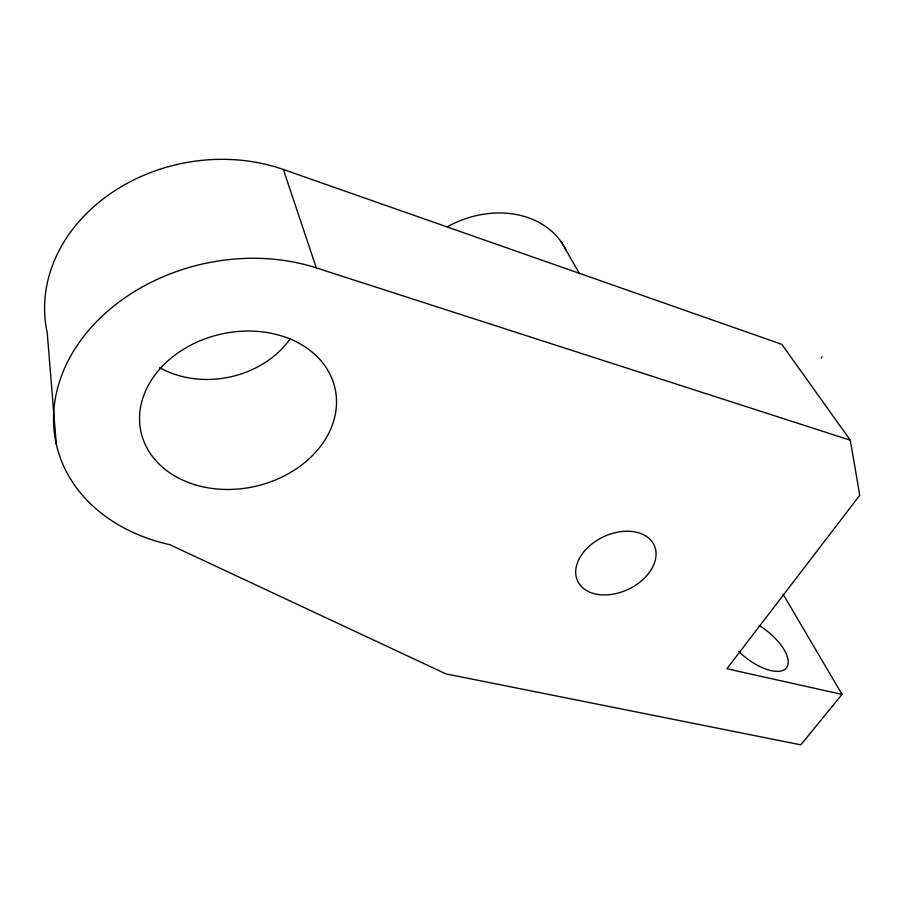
<?xml version="1.0" encoding="UTF-8"?>
<svg xmlns="http://www.w3.org/2000/svg" width="905" height="905" viewBox="0 0 905 905"><rect width="100%" height="100%" fill="white"/><g stroke="black" fill="none" stroke-linecap="round" stroke-linejoin="round"><path stroke-width="1.36" d="M821.118 358.12L822.057 356.808M842.046 694.407L800.823 744.838L445.973 673.908L169.789 544.686A182.618 143.533 -12.7 0 1 69.063 359.047A182.618 143.533 -12.7 0 1 316.309 267.891L850.293 440.203L859.75 495.273L726.862 668.75L842.046 694.407L783.108 594.257M56.302 444.163L47.207 332.588A166.712 137.832 -10.9 0 1 110.489 193.591A166.712 137.832 -10.9 0 1 283.356 169.495L781.807 344.33L850.293 440.203M561.191 241.805L579.483 273.638M283.356 169.495L316.309 267.891M290.335 338.651A90.794 74.968 -11 0 1 159.574 367.645M447.24 226.827A90.557 72.943 -25.9 0 1 566.643 251.319M759.193 625.502A38.315 17.048 38 0 1 786.445 667.856A38.315 17.048 38 0 1 738.548 651.295M194.892 484.718A99.426 78.022 -12.8 0 0 336.275 396.401A99.426 78.022 -12.8 0 0 182.934 349.624A99.426 78.022 -12.8 0 0 194.892 484.718M598.646 594.54A42.264 29.051 -25.2 0 0 655.921 551.609A42.264 29.051 -25.2 0 0 593.001 543.091A42.264 29.051 -25.2 0 0 598.646 594.54"/></g></svg>
